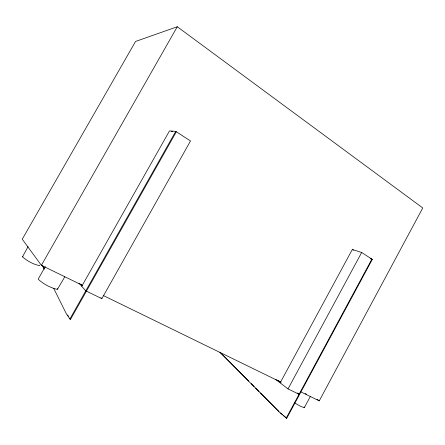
<?xml version="1.0" encoding="UTF-8"?>
<svg xmlns="http://www.w3.org/2000/svg" width="445" height="445" viewBox="0 0 445 445"><rect width="100%" height="100%" fill="white"/><g stroke="black" fill="none" stroke-linecap="round" stroke-linejoin="round"><path stroke-width="0.67" d="M300.52 391.728L319.254 400.867L422.75 207.954L177.282 26.75L135.547 41.457L22.25 239.21L41.374 265.309L82.586 285.417M280.161 382.856L352.318 249.484L361.674 252.493L372.298 259.407L286.736 418.25L286.274 418.039L371.875 259.135L370.613 258.717M294.518 402.87L300.714 406.391L304.274 407.72L310.421 396.345M299.535 394.487L288.015 388.902L361.674 252.493M79.01 283.137L85.779 290.846L101.866 298.645L190.499 140.982L175.742 131.364L169.489 130.919L81.758 286.263M176.342 131.753L70.566 319.282L69.904 318.982L175.742 131.364M45.346 266.533L38.309 278.893L38.448 279.454C43.732 284.194 50.43 287.832 57.361 289.411L64.775 276.851M41.374 265.309L177.282 26.75M39.349 265.131L39.471 265.559C33.297 264.536 27.312 260.87 22.467 256.904L28.096 246.569M22.411 256.509L22.934 256.426M171.325 131.386L172.582 131.481M371.03 258.996L372.298 259.407M220.075 352.462L278.971 411.614L260.447 392.946M103.196 295.469L281.162 382.283M42.815 265.698L42.292 265.442L44.138 269.153M305.159 393.502L306.611 394.27M352.318 249.484L353.441 250.207M317.024 399.221L319.254 400.867M297.477 393.046L299.079 394.264M277.758 380.125L280.5 382.227M275.778 379.485L288.015 388.902M280.522 412.943L282.597 414.712M283.632 415.597L286.736 418.25M278.514 411.408L286.274 418.039M219.98 352.162L248.744 381.154M251.18 383.607L254.106 386.555M255.569 388.029L258.984 391.472M100.987 297.699L101.866 298.645M80.795 283.966L82.175 285.523M304.035 406.936L304.43 407.486M67.657 315.021L68.385 316.084M69.837 318.22L70.566 319.282M69.904 318.982L66.283 313.658L53.673 288.316M43.126 266.316L44.361 268.791M57.577 288.566L57.8 289.161"/></g></svg>
